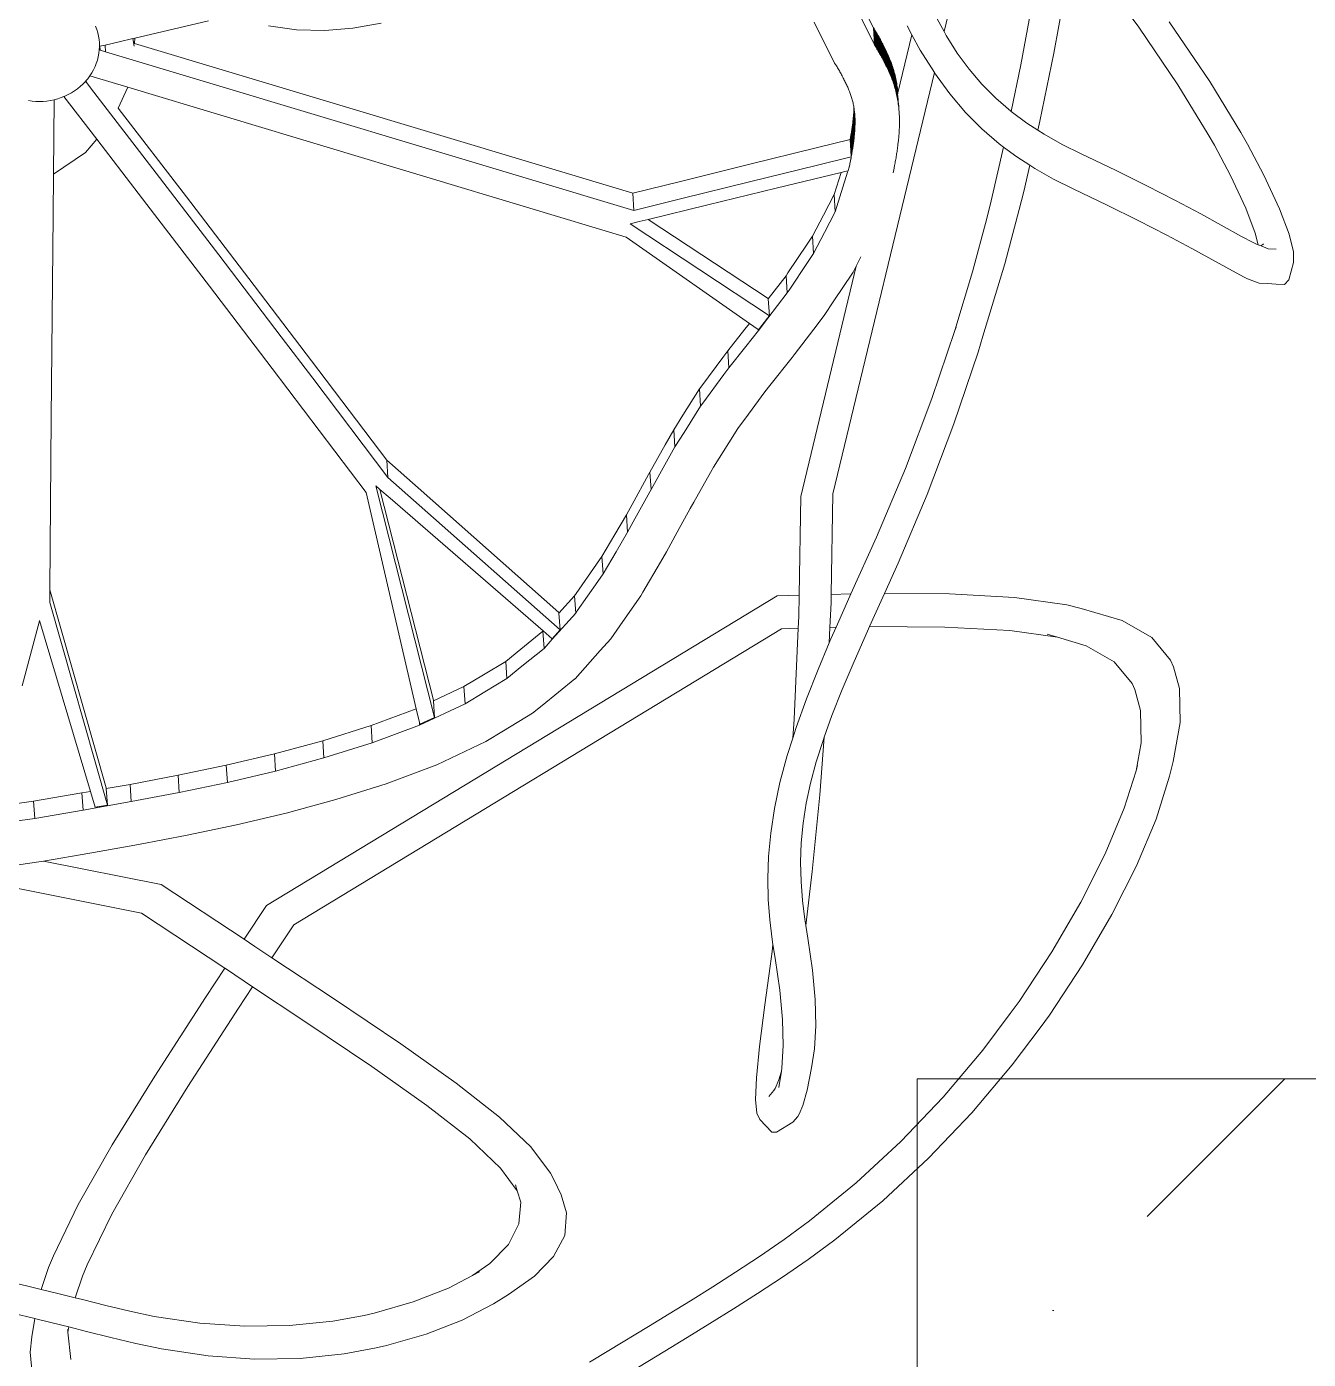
# Model space of a CAD drawing. Header units: millimetres. Extents: x 930469 to 1523124, y -120375 to 411163.
# Drawn here: x 1426917 to 1427681, y -44605 to -43810 of the extents above; entities that cross this region are included whole.
import ezdxf

# ---------------------------------------------------------------- set-up
doc = ezdxf.new("R2010")
doc.units = ezdxf.units.MM
doc.linetypes.add('HIDDEN', pattern=[0.75, 0.5, -0.25])
for name, color, linetype, lineweight in [('A-HATCH', 8, 'Continuous', 0), ('A-NET KHUAT', 8, 'HIDDEN', 0), ('A1-LÁT SÀN', 8, 'Continuous', 0), ('xr', 8, 'Continuous', 0)]:
    doc.layers.add(name, color=color, linetype=linetype, lineweight=lineweight)

# ---------------------------------------------------------------- blocks, each defined once
blk = doc.blocks.new('zzz')
at = {"layer": 'xr', "ltscale": 3}
for p, q in [((1228556.3, 16878.9), (1228605.1, 17124.1)), ((1228609.2, 17059.6), (1228618, 16998.9)), ((1228669.5, 17006.3), (1228661.2, 17064.2)), ((1228690.1, 17007.7), (1228682.6, 17059.7)), ((1228072.8, 17006.4), (1228079.1, 17033)), ((1228115.7, 17032.5), (1228109.1, 17004.9)), ((1227994.7, 17008.1), (1228032.8, 17012)), ((1228050.8, 17009.9), (1228032.8, 17012)), ((1228827.5, 17021.5), (1228905.1, 17000.8)), ((1229525.2, 17009.6), (1229525.8, 17014)), ((1228050.8, 17009.9), (1228072.8, 17006.4)), ((1228064.8, 16974), (1228072.1, 17003.4)), ((1228072.1, 17003.4), (1228072.8, 17006.4)), ((1228107.6, 16998.6), (1228102.3, 16977.3)), ((1228109.1, 17004.9), (1228107.6, 16998.6)), ((1228107.6, 16998.6), (1228133.6, 16989.9)), ((1228590.6, 16855.6), (1228618.5, 16995.9)), ((1228618, 16998.9), (1228618.5, 16995.9)), ((1228618.5, 16995.9), (1228628, 16940.5)), ((1228690.1, 17007.7), (1228669.5, 17006.3)), ((1228669.5, 17006.3), (1228679.3, 16948.8)), ((1228690.1, 17007.7), (1228699.9, 16950.2)), ((1228905.4, 17000.7), (1228701.7, 16939.8)), ((1228905.4, 17000.7), (1228905.1, 17000.8)), ((1229524.8, 17005.2), (1229524.7, 17000.8)), ((1229524.7, 17000.8), (1229524.8, 16996.3)), ((1229525.2, 17009.6), (1229524.8, 17005.2)), ((1229524.8, 16996.3), (1229525.2, 16991.9)), ((1228133.6, 16989.9), (1228147.6, 16984.2)), ((1228147.6, 16984.2), (1228208.7, 16954.5)), ((1228926.8, 16988.4), (1228685.4, 16919.8)), ((1228942.3, 16988.3), (1228705.9, 16921.2)), ((1228942.3, 16988.3), (1228926.8, 16988.4)), ((1229147.3, 16986.9), (1228942.3, 16988.3)), ((1229388.5, 16984.6), (1229147.3, 16986.9)), ((1229388.5, 16984.6), (1229438, 16984.1)), ((1229438, 16984.1), (1229463.9, 16945.9)), ((1229526.8, 16983.1), (1229438, 16984.1)), ((1229525.2, 16991.9), (1229525.9, 16987.5)), ((1229525.9, 16987.5), (1229526.8, 16983.1)), ((1229526.8, 16983.1), (1229526.8, 16983.1)), ((1229526.8, 16983.1), (1229528, 16978.9)), ((1228023.8, 16963.4), (1228056.7, 16966.8)), ((1228056.7, 16966.8), (1228060.1, 16967.1)), ((1228056.7, 16966.8), (1228062.8, 16965.8)), ((1228057.5, 16944.8), (1228062.8, 16965.8)), ((1228062.8, 16965.8), (1228064.8, 16974)), ((1228102.3, 16977.3), (1228097.5, 16958.1)), ((1229530.6, 16971.6), (1229479.7, 16932.3)), ((1229528, 16978.9), (1229529.4, 16974.7)), ((1229529.4, 16974.7), (1229530.6, 16971.6)), ((1229530.6, 16971.6), (1229531, 16970.6)), ((1229531, 16970.6), (1229532.9, 16966.6)), ((1229532.9, 16966.6), (1229535, 16962.7)), ((1228095.4, 16949.6), (1228088.4, 16921.5)), ((1228097.5, 16958.1), (1228095.4, 16949.6)), ((1228097.5, 16958.1), (1228123.2, 16949.5)), ((1228123.2, 16949.5), (1228136.7, 16944)), ((1228208.7, 16954.5), (1228280, 16913.9)), ((1228699.9, 16950.2), (1228679.3, 16948.8)), ((1228689.4, 16891.4), (1228679.3, 16948.8)), ((1228699.9, 16950.2), (1228701.7, 16939.8)), ((1229537.4, 16959), (1229535, 16962.7)), ((1229537.4, 16959), (1229539.9, 16955.5)), ((1229539.9, 16955.5), (1229540.3, 16955)), ((1229540.3, 16955), (1229542.6, 16952.1)), ((1229542.6, 16952.1), (1229545.5, 16949)), ((1229545.5, 16949), (1229548.6, 16946)), ((1228050.2, 16915.5), (1228057.5, 16944.8)), ((1228136.7, 16944), (1228197.2, 16914.6)), ((1228638.3, 16882.6), (1228628, 16940.5)), ((1228701.7, 16939.8), (1228682.9, 16934.2)), ((1228682.9, 16934.2), (1228685.4, 16919.8)), ((1229401.9, 16872.6), (1229479.7, 16932.3)), ((1229439, 16861.4), (1229535.8, 16935.9)), ((1229463.9, 16945.9), (1229479.7, 16932.3)), ((1229547.2, 16944.8), (1229535.8, 16935.9)), ((1229541.6, 16895.4), (1229554, 16936.6)), ((1229547.2, 16944.8), (1229548.7, 16945.9)), ((1229549.9, 16944.9), (1229547.2, 16944.8)), ((1229548.6, 16946), (1229548.7, 16945.9)), ((1229548.7, 16945.9), (1229549.9, 16944.9)), ((1229549.9, 16944.9), (1229551.9, 16943.2)), ((1229551.9, 16943.2), (1229555.3, 16940.7)), ((1229555.3, 16940.7), (1229554, 16936.6)), ((1229555.3, 16940.7), (1229558.9, 16938.4)), ((1229555.3, 16940.7), (1229555.3, 16940.7)), ((1229558.9, 16938.4), (1229562.5, 16936.3)), ((1229566.3, 16934.5), (1229562.5, 16936.3)), ((1229566.3, 16934.5), (1229570.2, 16933)), ((1229570.2, 16933), (1229574.1, 16931.7)), ((1229606.6, 16931.3), (1229610.6, 16932.5)), ((1229614.4, 16933.9), (1229610.6, 16932.5)), ((1228088.4, 16921.5), (1228081.7, 16893)), ((1228705, 16921.1), (1228685.4, 16919.8)), ((1228705.9, 16921.2), (1228705, 16921.1)), ((1228705, 16921.1), (1228710, 16892.7)), ((1229584.1, 16922), (1229394.6, 16291.8)), ((1229578.1, 16930.7), (1229574.1, 16931.7)), ((1229578.1, 16930.7), (1229582.2, 16929.9)), ((1229582.2, 16929.9), (1229586.3, 16929.4)), ((1229584.1, 16922), (1229586, 16928.4)), ((1229592, 16922.5), (1229584.1, 16922)), ((1229586, 16928.4), (1229586.3, 16929.4)), ((1229590.5, 16928.7), (1229586, 16928.4)), ((1229586.3, 16929.4), (1229586.3, 16929.4)), ((1229586.3, 16929.4), (1229590.4, 16929.3)), ((1229590.4, 16929.3), (1229594.5, 16929.3)), ((1229590.5, 16928.7), (1229590.4, 16929.3)), ((1229590.5, 16928.7), (1229592, 16922.5)), ((1229592, 16922.5), (1229596, 16905.5)), ((1229594.5, 16929.3), (1229598.6, 16929.7)), ((1229598.6, 16929.7), (1229602.6, 16930.4)), ((1229602.6, 16930.4), (1229606.6, 16931.3)), ((1228043.2, 16885.8), (1228050.2, 16915.5)), ((1228197.2, 16914.6), (1228267.9, 16874.3)), ((1228280, 16913.9), (1228362.1, 16863.1)), ((1229410.9, 16825.5), (1229516.8, 16906.8)), ((1229516.3, 16907), (1229516.8, 16906.8)), ((1229516.8, 16906.8), (1229541.6, 16895.4)), ((1229596, 16905.5), (1229599.9, 16889.3)), ((1228036.7, 16855.3), (1228043.2, 16885.8)), ((1228081.7, 16893), (1228075.4, 16863.8)), ((1228710, 16892.7), (1228689.4, 16891.4)), ((1228700.3, 16834), (1228689.4, 16891.4)), ((1228720.9, 16835.4), (1228710, 16892.7)), ((1229362.8, 16301), (1229541.6, 16895.4)), ((1229593.9, 16887.5), (1229415.2, 16293.2)), ((1229590.5, 16887.9), (1229599.9, 16889.3)), ((1229593.9, 16887.5), (1229593.6, 16887.6)), ((1229600.3, 16887.2), (1229593.9, 16887.5)), ((1229599.9, 16889.3), (1229600.3, 16887.2)), ((1229600.3, 16887.2), (1229601.6, 16882)), ((1228267.9, 16874.3), (1228349.7, 16823.7)), ((1228556.3, 16878.9), (1228490.6, 16779.5)), ((1228638.3, 16882.6), (1228649.3, 16824.4)), ((1229304.3, 16798), (1229401.9, 16872.6)), ((1229601.6, 16882), (1229621.1, 16799.3)), ((1228028.2, 16799.4), (1228036.7, 16855.3)), ((1228075.4, 16863.8), (1228067.2, 16809.5)), ((1228362.1, 16863.1), (1228455.6, 16802.7)), ((1228590.6, 16855.6), (1228525.2, 16756.6)), ((1229439, 16861.4), (1229341.6, 16786.9)), ((1228349.7, 16823.7), (1228443.2, 16763.3)), ((1228661.7, 16765.8), (1228649.3, 16824.4)), ((1228720.9, 16835.4), (1228700.3, 16834)), ((1228700.3, 16834), (1228712.3, 16776.6)), ((1228720.9, 16835.4), (1228732.9, 16778)), ((1229313.4, 16750.9), (1229410.9, 16825.5)), ((1228067.2, 16809.5), (1228063.5, 16755.7)), ((1228024.4, 16744.2), (1228028.2, 16799.4)), ((1228455.6, 16802.7), (1228490.6, 16779.5)), ((1229206.2, 16723.4), (1229304.3, 16798)), ((1228489.4, 16777.7), (1228468.6, 16746.5)), ((1228490.6, 16779.5), (1228489.4, 16777.7)), ((1228732.9, 16778), (1228712.3, 16776.6)), ((1228725.9, 16719.2), (1228712.3, 16776.6)), ((1228746.5, 16720.5), (1228732.9, 16778)), ((1229243.8, 16712.3), (1229341.6, 16786.9)), ((1228443.2, 16763.3), (1228468.6, 16746.5)), ((1228675.7, 16706.7), (1228661.7, 16765.8)), ((1228025.3, 16689.9), (1228024.4, 16744.2)), ((1228063.5, 16755.7), (1228064.4, 16702.7)), ((1228468.6, 16746.5), (1228427.2, 16684.1)), ((1228516.6, 16743.7), (1228503.2, 16723.6)), ((1228525.2, 16756.6), (1228516.6, 16743.7)), ((1228525.2, 16756.6), (1228565.4, 16730)), ((1229215.3, 16676.3), (1229313.4, 16750.9)), ((1228935, 16121), (1228565.4, 16730)), ((1229615, 16727.7), (1229610.2, 16694.1)), ((1228503.2, 16723.6), (1228454.4, 16650)), ((1228503.2, 16723.6), (1228542.5, 16697.5)), ((1228746.5, 16720.5), (1228725.9, 16719.2)), ((1228725.9, 16719.2), (1228741.5, 16661.6)), ((1228746.5, 16720.5), (1228762.1, 16662.9)), ((1229206.2, 16723.4), (1229058.1, 16611.2)), ((1229243.8, 16712.3), (1229194.7, 16674.9)), ((1228064.4, 16702.7), (1228069.7, 16651)), ((1228895.7, 16115.6), (1228542.5, 16697.5)), ((1228675.7, 16706.7), (1228691.9, 16647.3)), ((1229610.2, 16694.1), (1229609.3, 16660.4)), ((1228030.7, 16637.2), (1228025.3, 16689.9)), ((1228427.2, 16684.1), (1228373.4, 16604.2)), ((1228762.1, 16662.9), (1228741.5, 16661.6)), ((1228780.1, 16605.3), (1228762.1, 16662.9)), ((1229194.7, 16674.9), (1229076.3, 16585.2)), ((1229215.3, 16676.3), (1229096.9, 16586.5)), ((1228069.7, 16651), (1228076.5, 16613.6)), ((1228454.4, 16650), (1228400.4, 16569.9)), ((1228710.8, 16587.1), (1228691.9, 16647.3)), ((1228759.6, 16603.9), (1228741.5, 16661.6)), ((1229609.3, 16660.4), (1229612, 16626.9)), ((1228037.7, 16599.2), (1228030.7, 16637.2)), ((1229612, 16626.9), (1229618.1, 16593.3)), ((1228040.5, 16586.8), (1228037.7, 16599.2)), ((1228076.5, 16613.6), (1228079.3, 16601.6)), ((1228079.3, 16601.6), (1228092.6, 16555.1)), ((1228373.4, 16604.2), (1228327, 16538.6)), ((1228780.1, 16605.3), (1228759.6, 16603.9)), ((1228780.8, 16547.3), (1228759.6, 16603.9)), ((1228800.3, 16551.3), (1228780.1, 16605.3)), ((1229066.3, 16599.6), (1228790, 16529.6)), ((1229058.1, 16611.2), (1228800.3, 16551.3)), ((1229066.3, 16599.6), (1229062, 16594.6)), ((1228054.1, 16539.7), (1228040.5, 16586.8)), ((1228733.4, 16527), (1228710.8, 16587.1)), ((1229062, 16594.6), (1228810.5, 16530.9)), ((1229051.4, 16582.4), (1228893.2, 16399.9)), ((1229076.3, 16585.2), (1229043.2, 16547.7)), ((1229062, 16594.6), (1229051.4, 16582.4)), ((1229096.9, 16586.5), (1229063.7, 16549)), ((1229096.9, 16586.5), (1229076.3, 16585.2)), ((1228400.4, 16569.9), (1228353.7, 16503.8)), ((1228092.6, 16555.1), (1228109.2, 16512.8)), ((1228783.8, 16547.5), (1228800.3, 16551.3)), ((1228070.9, 16496.7), (1228054.1, 16539.7)), ((1228327, 16538.6), (1228287.1, 16487.6)), ((1228783.8, 16547.5), (1228780.8, 16547.3)), ((1228806.1, 16493.2), (1228780.8, 16547.3)), ((1228783.8, 16547.5), (1228781.8, 16547)), ((1228781.8, 16547), (1228790, 16529.6)), ((1229043.2, 16547.7), (1228894.3, 16379.7)), ((1229063.7, 16549), (1228914.9, 16381.1)), ((1228761, 16468.3), (1228733.4, 16527)), ((1228809.7, 16530.9), (1228790, 16529.6)), ((1228810.5, 16530.9), (1228809.7, 16530.9)), ((1228826.6, 16494.5), (1228809.7, 16530.9)), ((1228109.2, 16512.8), (1228124.1, 16484.1)), ((1228353.7, 16503.8), (1228313.2, 16452)), ((1228090.3, 16459.2), (1228070.9, 16496.7)), ((1228287.1, 16487.6), (1228252.3, 16450.9)), ((1228826.6, 16494.5), (1228806.1, 16493.2)), ((1228806.1, 16493.2), (1228820.3, 16469.6)), ((1228826.6, 16494.5), (1228840.9, 16471)), ((1228138.5, 16463.6), (1228124.1, 16484.1)), ((1228124.1, 16484.1), (1228128.4, 16475.8)), ((1228101.5, 16441.2), (1228090.3, 16459.2)), ((1228161.3, 16441.5), (1228138.5, 16463.6)), ((1228761, 16468.3), (1228773.8, 16447.1)), ((1228820.3, 16469.6), (1228836.3, 16443.2)), ((1228840.9, 16471), (1228856.8, 16444.5)), ((1228123.2, 16410.3), (1228101.5, 16441.2)), ((1228185.6, 16428.8), (1228161.3, 16441.5)), ((1228252.3, 16450.9), (1228225.3, 16430.9)), ((1228313.2, 16452), (1228277.7, 16414.6)), ((1228773.8, 16447.1), (1228794.8, 16412.5)), ((1228856.8, 16444.5), (1228836.3, 16443.2)), ((1228836.3, 16443.2), (1228850.9, 16425.3)), ((1228856.8, 16444.5), (1228871.4, 16426.6)), ((1228211.6, 16426.8), (1228185.6, 16428.8)), ((1228225.3, 16430.9), (1228211.6, 16426.8)), ((1228232.2, 16433), (1228225.3, 16430.9)), ((1228850.9, 16425.3), (1228872.3, 16398.9)), ((1228871.4, 16426.6), (1228892.8, 16400.2)), ((1228146.7, 16387.5), (1228123.2, 16410.3)), ((1228277.7, 16414.6), (1228246.1, 16391.2)), ((1228794.8, 16412.5), (1228804.1, 16401.1)), ((1228804.1, 16401.1), (1228835.9, 16362.1)), ((1228892.8, 16400.2), (1228872.3, 16398.9)), ((1228872.3, 16398.9), (1228883.2, 16389.1)), ((1228893.2, 16399.9), (1228883.8, 16389.2)), ((1228892.8, 16400.2), (1228893.2, 16399.9)), ((1228171.9, 16374.3), (1228146.7, 16387.5)), ((1228220.4, 16378.7), (1228198.8, 16372.3)), ((1228238.5, 16387.4), (1228220.4, 16378.7)), ((1228246.1, 16391.2), (1228238.5, 16387.4)), ((1228883.2, 16389.1), (1228914.4, 16361.2)), ((1228883.8, 16389.2), (1228894.3, 16379.7)), ((1228914.3, 16381.1), (1228894.3, 16379.7)), ((1228914.3, 16381.1), (1228934.9, 16362.5)), ((1228914.9, 16381.1), (1228914.3, 16381.1)), ((1228198.8, 16372.3), (1228171.9, 16374.3)), ((1228835.9, 16362.1), (1228836, 16361.9)), ((1228836, 16361.9), (1228869.7, 16331.8)), ((1228934.9, 16362.5), (1228914.4, 16361.2)), ((1228914.4, 16361.2), (1228917, 16359.3)), ((1228934.9, 16362.5), (1228937.6, 16360.6)), ((1228937.6, 16360.6), (1228972.6, 16336.3)), ((1228020.7, 16344.8), (1228034.7, 16321.6)), ((1228917, 16359.3), (1228952, 16334.9)), ((1228869.7, 16331.8), (1228883.8, 16319.2)), ((1228952, 16334.9), (1228961.2, 16328.6)), ((1228981.7, 16329.9), (1228961.2, 16328.6)), ((1228961.2, 16328.6), (1228987.5, 16313)), ((1228972.6, 16336.3), (1228981.7, 16329.9)), ((1228981.7, 16329.9), (1229008.1, 16314.4)), ((1228063.4, 16274.3), (1228034.7, 16321.6)), ((1228883.8, 16319.2), (1228904.2, 16305)), ((1228987.5, 16313), (1229010.9, 16299.2)), ((1229008.1, 16314.4), (1229031.5, 16300.6)), ((1228033.7, 16255), (1228002.4, 16306.6)), ((1228904.2, 16305), (1228935, 16283.5)), ((1229031.5, 16300.6), (1229010.9, 16299.2)), ((1229010.9, 16299.2), (1229023.2, 16292.5)), ((1229031.5, 16300.6), (1229043.8, 16293.9)), ((1229260, 16154), (1229362.8, 16301)), ((1229269.1, 16130.2), (1229378.7, 16296.4)), ((1229378.7, 16296.4), (1229381.5, 16285.3)), ((1228935, 16283.5), (1228939.3, 16281.1)), ((1228939.3, 16281.1), (1228975, 16260.1)), ((1229023.2, 16292.5), (1229059, 16272.9)), ((1229043.8, 16293.9), (1229079.6, 16274.3)), ((1229381.5, 16285.3), (1229384.1, 16274.7)), ((1229415.2, 16293.2), (1229394.6, 16291.8)), ((1229394.6, 16291.8), (1229408.9, 16234.7)), ((1229415.2, 16293.2), (1229429.4, 16236.1)), ((1228063.4, 16274.3), (1228078.4, 16249.6)), ((1229059, 16272.9), (1229062, 16271.3)), ((1229082.5, 16272.6), (1229062, 16271.3)), ((1229062, 16271.3), (1229094.7, 16253)), ((1229079.6, 16274.3), (1229082.5, 16272.6)), ((1229082.5, 16272.6), (1229115.2, 16254.3)), ((1229289.6, 16131.6), (1229384.1, 16274.7)), ((1229384.1, 16274.7), (1229401.5, 16203.6)), ((1228050, 16228.4), (1228033.7, 16255)), ((1228078.4, 16249.6), (1228094, 16224.2)), ((1228975, 16260.1), (1228987.3, 16252.7)), ((1228987.3, 16252.7), (1229010.8, 16240)), ((1229094.7, 16253), (1229112.6, 16242.9)), ((1229115.2, 16254.3), (1229133.1, 16244.2)), ((1229010.8, 16240), (1229039, 16224.5)), ((1229133.1, 16244.2), (1229112.6, 16242.9)), ((1229112.6, 16242.9), (1229129.9, 16231.9)), ((1229133.1, 16244.2), (1229150.5, 16233.3)), ((1229150.5, 16233.3), (1229181.7, 16213.5)), ((1229408.9, 16234.7), (1229428.9, 16153.8)), ((1229429.4, 16236.1), (1229449.5, 16155.1)), ((1228066.7, 16201.1), (1228050, 16228.4)), ((1228094, 16224.2), (1228110.5, 16197.8)), ((1229039, 16224.5), (1229046.6, 16220.3)), ((1229046.6, 16220.3), (1229082.2, 16200.3)), ((1229129.9, 16231.9), (1229161.1, 16212.2)), ((1228084.2, 16173), (1228066.7, 16201.1)), ((1229181.7, 16213.5), (1229161.1, 16212.2)), ((1229161.1, 16212.2), (1229164.7, 16209.5)), ((1229164.7, 16209.5), (1229198.8, 16184.4)), ((1229181.7, 16213.5), (1229185.3, 16210.9)), ((1229185.3, 16210.9), (1229219.3, 16185.8)), ((1229401.5, 16203.6), (1229421.3, 16121.9)), ((1228110.5, 16197.8), (1228128, 16170.5)), ((1229082.2, 16200.3), (1229088.4, 16196.8)), ((1229088.4, 16196.8), (1229117.3, 16178.6)), ((1229219.3, 16185.8), (1229227.4, 16179.7)), ((1228102.6, 16144.2), (1228084.2, 16173)), ((1228128, 16170.5), (1228146.7, 16142.1)), ((1229117.3, 16178.6), (1229134.4, 16167.7)), ((1229198.8, 16184.4), (1229206.9, 16178.4)), ((1229227.4, 16179.7), (1229206.9, 16178.4)), ((1229206.9, 16178.4), (1229232.5, 16158.3)), ((1229227.4, 16179.7), (1229253, 16159.6)), ((1229134.4, 16167.7), (1229151.8, 16155)), ((1229151.8, 16155), (1229178.2, 16135.5)), ((1229232.5, 16158.3), (1229251.4, 16143.3)), ((1229260, 16154), (1229252.6, 16143.4)), ((1229253, 16159.6), (1229260, 16154)), ((1229428.9, 16153.8), (1229448.8, 16072.9)), ((1229449.5, 16155.1), (1229469.3, 16074.2)), ((1228122.2, 16114.5), (1228102.6, 16144.2)), ((1228146.7, 16142.1), (1228167.1, 16112.7)), ((1228310.4, 16141.4), (1228295, 16127.1)), ((1228310.4, 16141.4), (1228317.8, 16145.2)), ((1228317.8, 16145.2), (1228333.9, 16146.7)), ((1228333.9, 16146.7), (1228360, 16145.7)), ((1228360, 16145.7), (1228397.3, 16141.8)), ((1228397.3, 16141.8), (1228447.1, 16135.4)), ((1229252.6, 16143.4), (1229251.4, 16143.3)), ((1229251.4, 16143.3), (1229266, 16132.1)), ((1229252.6, 16143.4), (1229252.3, 16143)), ((1229252.3, 16143), (1229266.1, 16132.5)), ((1228295.3, 16121.8), (1228295, 16127.1)), ((1228295.3, 16121.8), (1228307, 16102.2)), ((1228337.8, 16130.8), (1228344.7, 16124.8)), ((1228344.7, 16124.8), (1228347.3, 16123.3)), ((1228347.3, 16123.3), (1228357.4, 16118.8)), ((1228447.1, 16135.4), (1228493.2, 16129.3)), ((1228502.6, 16123.4), (1228464.4, 16117.8)), ((1228493.2, 16129.3), (1228510.6, 16127)), ((1228519, 16126), (1228502.6, 16123.4)), ((1228510.6, 16127), (1228519, 16126)), ((1228525.1, 16127), (1228519, 16126)), ((1228548.4, 16129.8), (1228525.1, 16127)), ((1228572.5, 16131.7), (1228548.4, 16129.8)), ((1228597.6, 16132.2), (1228572.5, 16131.7)), ((1228624, 16131.3), (1228597.6, 16132.2)), ((1228651.9, 16128.6), (1228624, 16131.3)), ((1228681.4, 16124.1), (1228651.9, 16128.6)), ((1228712.3, 16117.5), (1228681.4, 16124.1)), ((1229178.2, 16135.5), (1229185.8, 16129.6)), ((1229185.8, 16129.6), (1229219.4, 16103.1)), ((1229266, 16132.1), (1229296.3, 16108.9)), ((1229266.1, 16132.5), (1229269.1, 16130.2)), ((1229289.1, 16131.6), (1229269.1, 16130.2)), ((1229289.1, 16131.6), (1229316.8, 16110.3)), ((1229289.6, 16131.6), (1229289.1, 16131.6)), ((1229421.3, 16121.9), (1229440, 16044.7)), ((1228143.4, 16083.9), (1228122.2, 16114.5)), ((1228167.1, 16112.7), (1228189.2, 16082.3)), ((1228368, 16115.8), (1228348.6, 16118.9)), ((1228357.4, 16118.8), (1228368, 16115.8)), ((1228371.4, 16115.3), (1228368, 16115.8)), ((1228398.5, 16113.8), (1228371.4, 16115.3)), ((1228429.6, 16114.5), (1228398.5, 16113.8)), ((1228464.4, 16117.8), (1228429.6, 16114.5)), ((1228744.6, 16108.8), (1228712.3, 16117.5)), ((1228765.3, 16102.3), (1228744.6, 16108.8)), ((1228895.7, 16115.6), (1228896.2, 16095.9)), ((1228935, 16121), (1228935.7, 16094.8)), ((1229316.8, 16110.3), (1229296.3, 16108.9)), ((1229296.3, 16108.9), (1229299.6, 16106.7)), ((1229299.6, 16106.7), (1229333.7, 16083.9)), ((1229316.8, 16110.3), (1229320.2, 16108.1)), ((1229320.2, 16108.1), (1229354.3, 16085.2)), ((1228314, 16096.1), (1228307, 16102.2)), ((1228316.7, 16094.6), (1228314, 16096.1)), ((1228326.9, 16090.1), (1228316.7, 16094.6)), ((1228345.1, 16085), (1228326.9, 16090.1)), ((1228571.3, 16090.6), (1228548.8, 16087.9)), ((1228594.1, 16092.4), (1228571.3, 16090.6)), ((1228617.1, 16092.9), (1228594.1, 16092.4)), ((1228640.4, 16092.1), (1228617.1, 16092.9)), ((1228663.8, 16089.8), (1228640.4, 16092.1)), ((1228687.5, 16086.1), (1228663.8, 16089.8)), ((1228765.3, 16102.3), (1228787.9, 16100.6)), ((1228777.8, 16098.3), (1228765.3, 16102.3)), ((1228812, 16086), (1228777.8, 16098.3)), ((1228787.9, 16100.6), (1228896.2, 16095.9)), ((1228896.2, 16095.9), (1228910.2, 16095.2)), ((1228910.2, 16095.2), (1228935.7, 16094.8)), ((1228935.7, 16094.8), (1229053.5, 16092.8)), ((1229328.3, 16026.6), (1229053.5, 16092.8)), ((1229219.4, 16103.1), (1229222.5, 16100.6)), ((1229222.5, 16100.6), (1229253, 16077.3)), ((1228166.6, 16052.1), (1228143.4, 16083.9)), ((1228189.2, 16082.3), (1228234.7, 16026.6)), ((1228371.8, 16079.8), (1228345.1, 16085)), ((1228394.7, 16076.2), (1228371.8, 16079.8)), ((1228421.9, 16074.7), (1228394.7, 16076.2)), ((1228453.2, 16075.5), (1228421.9, 16074.7)), ((1228488.3, 16078.7), (1228453.2, 16075.5)), ((1228526.6, 16084.4), (1228488.3, 16078.7)), ((1228541.6, 16086.8), (1228526.6, 16084.4)), ((1228548.8, 16087.9), (1228541.6, 16086.8)), ((1228541.6, 16086.8), (1228606, 16079)), ((1228606, 16079), (1228697.6, 16069.8)), ((1228711.6, 16081), (1228687.5, 16086.1)), ((1228736.8, 16074.3), (1228711.6, 16081)), ((1228763.5, 16065.8), (1228736.8, 16074.3)), ((1228847.2, 16072.1), (1228812, 16086)), ((1229253, 16077.3), (1229269.2, 16065)), ((1229333.7, 16083.9), (1229343.3, 16077.4)), ((1229363.9, 16078.7), (1229343.3, 16077.4)), ((1229343.3, 16077.4), (1229368.5, 16064.4)), ((1229354.3, 16085.2), (1229363.9, 16078.7)), ((1229363.9, 16078.7), (1229389, 16065.7)), ((1229469.3, 16074.2), (1229479.2, 16033.9)), ((1229570.6, 16052.3), (1229619.3, 16076.6)), ((1228697.6, 16069.8), (1228766.2, 16064.8)), ((1228766.2, 16064.8), (1228763.5, 16065.8)), ((1228792.2, 16055.5), (1228766.2, 16064.8)), ((1228879, 16058.7), (1228847.2, 16072.1)), ((1228879, 16058.7), (1228897.2, 16057.9)), ((1228883.7, 16056.7), (1228879, 16058.7)), ((1228897.2, 16057.9), (1228897.4, 16050.7)), ((1228897.2, 16057.9), (1228927, 16056.6)), ((1229269.2, 16065), (1229286.9, 16053.1)), ((1229368.5, 16064.4), (1229393.1, 16051.6)), ((1229389, 16065.7), (1229413.6, 16052.9)), ((1229448.8, 16072.9), (1229458.6, 16032.6)), ((1228213.3, 15994.9), (1228166.6, 16052.1)), ((1228823.2, 16043.3), (1228792.2, 16055.5)), ((1228856.7, 16029.2), (1228823.2, 16043.3)), ((1228897.4, 16050.7), (1228883.7, 16056.7)), ((1228921.9, 16039.9), (1228897.4, 16050.7)), ((1228927, 16056.6), (1228936.6, 16056.5)), ((1228936.6, 16056.5), (1228937.2, 16033)), ((1228936.6, 16056.5), (1229056.7, 16054.4)), ((1229559.1, 15933.4), (1229056.7, 16054.4)), ((1229286.9, 16053.1), (1229320, 16030.9)), ((1229413.6, 16052.9), (1229393.1, 16051.6)), ((1229393.1, 16051.6), (1229440.2, 16036.8)), ((1229440, 16044.7), (1229413.6, 16052.9)), ((1229440, 16044.7), (1229441, 16040.2)), ((1229552.7, 16042.1), (1229551.5, 16041.4)), ((1229553.9, 16042.7), (1229552.7, 16042.1)), ((1229555.1, 16043.4), (1229553.9, 16042.7)), ((1229556.3, 16044), (1229555.1, 16043.4)), ((1229557.5, 16044.7), (1229556.3, 16044)), ((1229558.7, 16045.4), (1229557.5, 16044.7)), ((1229559.9, 16046), (1229558.7, 16045.4)), ((1229561.1, 16046.7), (1229559.9, 16046)), ((1229562.3, 16047.4), (1229561.1, 16046.7)), ((1229563.5, 16048.1), (1229562.3, 16047.4)), ((1229564.7, 16048.8), (1229563.5, 16048.1)), ((1229565.9, 16049.5), (1229564.7, 16048.8)), ((1229567.1, 16050.2), (1229565.9, 16049.5)), ((1229567.1, 16050.2), (1229570.6, 16052.3)), ((1228234.7, 16026.6), (1228284, 15973.4)), ((1228892.8, 16013.2), (1228856.7, 16029.2)), ((1228937.2, 16033), (1228921.9, 16039.9)), ((1229005, 16002.5), (1228937.2, 16033)), ((1229320, 16030.9), (1229321, 16030.4)), ((1229321, 16030.4), (1229328.3, 16026.6)), ((1229328.3, 16026.6), (1229339.4, 16020.9)), ((1229440.2, 16036.8), (1229442, 16036.3)), ((1229441, 16040.2), (1229442, 16036.3)), ((1229442, 16036.3), (1229445, 16035.3)), ((1229445.1, 16035.3), (1229445, 16035.3)), ((1229445.2, 16035.2), (1229445.1, 16035.3)), ((1229445.3, 16035.2), (1229445.2, 16035.2)), ((1229445.3, 16035.2), (1229446, 16035)), ((1229446.3, 16035), (1229445.3, 16035.2)), ((1229446.2, 16034.9), (1229446, 16035)), ((1229446.3, 16035), (1229446, 16035)), ((1229446.6, 16035), (1229446.2, 16034.9)), ((1229447.6, 16034.7), (1229446.2, 16034.9)), ((1229446.6, 16035), (1229446.3, 16035)), ((1229446.6, 16035), (1229447.9, 16034.7)), ((1229447.9, 16034.7), (1229447.6, 16034.7)), ((1229449, 16034.4), (1229447.6, 16034.7)), ((1229447.9, 16034.7), (1229449.3, 16034.4)), ((1229449.3, 16034.4), (1229449, 16034.4)), ((1229450.4, 16034.1), (1229449, 16034.4)), ((1229449.3, 16034.4), (1229450.7, 16034.1)), ((1229451.8, 16033.8), (1229450.4, 16034.1)), ((1229450.7, 16034.1), (1229450.4, 16034.1)), ((1229450.8, 16034.1), (1229450.7, 16034.1)), ((1229452.1, 16033.9), (1229450.8, 16034.1)), ((1229452.1, 16033.9), (1229451.8, 16033.8)), ((1229457.3, 16032.8), (1229451.8, 16033.8)), ((1229456.3, 16033), (1229452.1, 16033.9)), ((1229457.6, 16032.8), (1229456.3, 16033)), ((1229458.6, 16032.5), (1229457.3, 16032.8)), ((1229457.6, 16032.8), (1229457.3, 16032.8)), ((1229457.7, 16032.8), (1229457.6, 16032.8)), ((1229458.6, 16032.6), (1229457.7, 16032.8)), ((1229458.6, 16032.6), (1229458.6, 16032.5)), ((1229459, 16032.5), (1229458.6, 16032.6)), ((1229459.1, 16032.5), (1229459, 16032.5)), ((1229479.2, 16033.8), (1229459.1, 16032.5)), ((1229460.4, 16032.3), (1229459.1, 16032.5)), ((1229481, 16033.6), (1229460.4, 16032.3)), ((1229461.8, 16032), (1229460.4, 16032.3)), ((1229482.4, 16033.4), (1229461.8, 16032)), ((1229463.2, 16031.8), (1229461.8, 16032)), ((1229483.8, 16033.1), (1229463.2, 16031.8)), ((1229464.6, 16031.5), (1229463.2, 16031.8)), ((1229485.1, 16032.9), (1229464.6, 16031.5)), ((1229465.9, 16031.3), (1229464.6, 16031.5)), ((1229486.5, 16032.6), (1229465.9, 16031.3)), ((1229467.3, 16031.1), (1229465.9, 16031.3)), ((1229487.9, 16032.4), (1229467.3, 16031.1)), ((1229468.7, 16030.8), (1229467.3, 16031.1)), ((1229489.2, 16032.2), (1229468.7, 16030.8)), ((1229470, 16030.6), (1229468.7, 16030.8)), ((1229490.6, 16032), (1229470, 16030.6)), ((1229471.4, 16030.4), (1229470, 16030.6)), ((1229492, 16031.8), (1229471.4, 16030.4)), ((1229472.8, 16030.2), (1229471.4, 16030.4)), ((1229493.3, 16031.6), (1229472.8, 16030.2)), ((1229474.1, 16030), (1229472.8, 16030.2)), ((1229494.7, 16031.4), (1229474.1, 16030)), ((1229475.5, 16029.8), (1229474.1, 16030)), ((1229496.1, 16031.2), (1229475.5, 16029.8)), ((1229476.9, 16029.6), (1229475.5, 16029.8)), ((1229497.4, 16031), (1229476.9, 16029.6)), ((1229478.2, 16029.5), (1229476.9, 16029.6)), ((1229498.8, 16030.8), (1229478.2, 16029.5)), ((1229480.9, 16029.1), (1229478.2, 16029.5)), ((1229479.2, 16033.9), (1229479.2, 16033.8)), ((1229479.6, 16033.9), (1229479.2, 16033.9)), ((1229479.6, 16033.9), (1229479.2, 16033.8)), ((1229481, 16033.6), (1229479.6, 16033.9)), ((1229501.5, 16030.5), (1229480.9, 16029.1)), ((1229482.3, 16029), (1229480.9, 16029.1)), ((1229482.4, 16033.4), (1229481, 16033.6)), ((1229502.8, 16030.3), (1229482.3, 16029)), ((1229483.6, 16028.9), (1229482.3, 16029)), ((1229483.8, 16033.1), (1229482.4, 16033.4)), ((1229504.2, 16030.2), (1229483.6, 16028.9)), ((1229485, 16028.7), (1229483.6, 16028.9)), ((1229485.1, 16032.9), (1229483.8, 16033.1)), ((1229505.5, 16030.1), (1229485, 16028.7)), ((1229486.3, 16028.6), (1229485, 16028.7)), ((1229486.5, 16032.6), (1229485.1, 16032.9)), ((1229506.9, 16029.9), (1229486.3, 16028.6)), ((1229487.7, 16028.5), (1229486.3, 16028.6)), ((1229487.9, 16032.4), (1229486.5, 16032.6)), ((1229508.2, 16029.8), (1229487.7, 16028.5)), ((1229489, 16028.4), (1229487.7, 16028.5)), ((1229489.2, 16032.2), (1229487.9, 16032.4)), ((1229509.6, 16029.7), (1229489, 16028.4)), ((1229490.3, 16028.3), (1229489, 16028.4)), ((1229490.6, 16032), (1229489.2, 16032.2)), ((1229510.9, 16029.6), (1229490.3, 16028.3)), ((1229491.7, 16028.2), (1229490.3, 16028.3)), ((1229492, 16031.8), (1229490.6, 16032)), ((1229512.2, 16029.6), (1229491.7, 16028.2)), ((1229493, 16028.2), (1229491.7, 16028.2)), ((1229493.3, 16031.6), (1229492, 16031.8)), ((1229513.6, 16029.5), (1229493, 16028.2)), ((1229494.3, 16028.1), (1229493, 16028.2)), ((1229494.7, 16031.4), (1229493.3, 16031.6)), ((1229514.9, 16029.4), (1229494.3, 16028.1)), ((1229495.7, 16028.1), (1229494.3, 16028.1)), ((1229496.1, 16031.2), (1229494.7, 16031.4)), ((1229516.2, 16029.4), (1229495.7, 16028.1)), ((1229497, 16028), (1229495.7, 16028.1)), ((1229497.4, 16031), (1229496.1, 16031.2)), ((1229517.6, 16029.4), (1229497, 16028)), ((1229498.3, 16028), (1229497, 16028)), ((1229498.8, 16030.8), (1229497.4, 16031)), ((1229516.2, 16029.2), (1229498.3, 16028)), ((1229499.7, 16028), (1229498.3, 16028)), ((1229501.5, 16030.5), (1229498.8, 16030.8)), ((1229515.3, 16029), (1229499.7, 16028)), ((1229501, 16028), (1229499.7, 16028)), ((1229514.1, 16028.9), (1229501, 16028)), ((1229502.3, 16028), (1229501, 16028)), ((1229502.8, 16030.3), (1229501.5, 16030.5)), ((1229512.8, 16028.7), (1229502.3, 16028)), ((1229503.6, 16028.1), (1229502.3, 16028)), ((1229504.2, 16030.2), (1229502.8, 16030.3)), ((1229504.9, 16028.1), (1229503.6, 16028.1)), ((1229505.5, 16030.1), (1229504.2, 16030.2)), ((1229506.2, 16028.2), (1229504.9, 16028.1)), ((1229506.9, 16029.9), (1229505.5, 16030.1)), ((1229507.6, 16028.2), (1229506.2, 16028.2)), ((1229508.2, 16029.8), (1229506.9, 16029.9)), ((1229508.9, 16028.3), (1229507.6, 16028.2)), ((1229509.6, 16029.7), (1229508.2, 16029.8)), ((1229510.2, 16028.4), (1229508.9, 16028.3)), ((1229510.9, 16029.6), (1229509.6, 16029.7)), ((1229511.5, 16028.6), (1229510.2, 16028.4)), ((1229512.2, 16029.6), (1229510.9, 16029.6)), ((1229512.8, 16028.7), (1229511.5, 16028.6)), ((1229513.6, 16029.5), (1229512.2, 16029.6)), ((1229512.8, 16028.7), (1229514.1, 16028.9)), ((1229514.9, 16029.4), (1229513.6, 16029.5)), ((1229515.3, 16029), (1229514.1, 16028.9)), ((1229516.2, 16029.4), (1229514.9, 16029.4)), ((1229515.4, 16029), (1229515.3, 16029)), ((1229516.2, 16029.2), (1229515.4, 16029)), ((1229517.6, 16029.4), (1229516.2, 16029.4)), ((1229516.2, 16029.2), (1229516.7, 16029.2)), ((1229517.6, 16029.4), (1229516.7, 16029.2)), ((1229517.9, 16029.4), (1229517.6, 16029.4)), ((1229519.2, 16029.6), (1229517.9, 16029.4)), ((1229520.5, 16029.9), (1229519.2, 16029.6)), ((1229521.8, 16030.1), (1229520.5, 16029.9)), ((1229523, 16030.4), (1229521.8, 16030.1)), ((1229524.3, 16030.7), (1229523, 16030.4)), ((1229525.6, 16031), (1229524.3, 16030.7)), ((1229526.8, 16031.4), (1229525.6, 16031)), ((1229528.1, 16031.7), (1229526.8, 16031.4)), ((1229529.3, 16032.1), (1229528.1, 16031.7)), ((1229530.6, 16032.5), (1229529.3, 16032.1)), ((1229531.8, 16032.9), (1229530.6, 16032.5)), ((1229533.1, 16033.3), (1229531.8, 16032.9)), ((1229534.3, 16033.8), (1229533.1, 16033.3)), ((1229535.6, 16034.2), (1229534.3, 16033.8)), ((1229536.8, 16034.7), (1229535.6, 16034.2)), ((1229538, 16035.2), (1229536.8, 16034.7)), ((1229539.3, 16035.7), (1229538, 16035.2)), ((1229540.5, 16036.2), (1229539.3, 16035.7)), ((1229541.7, 16036.7), (1229540.5, 16036.2)), ((1229542.9, 16037.3), (1229541.7, 16036.7)), ((1229544.2, 16037.8), (1229542.9, 16037.3)), ((1229545.4, 16038.4), (1229544.2, 16037.8)), ((1229546.6, 16039), (1229545.4, 16038.4)), ((1229547.8, 16039.6), (1229546.6, 16039)), ((1229549, 16040.2), (1229547.8, 16039.6)), ((1229550.2, 16040.8), (1229549, 16040.2)), ((1229551.5, 16041.4), (1229550.2, 16040.8)), ((1229592.1, 16004.6), (1229638.7, 16027.9)), ((1229612.6, 16005.9), (1229659.2, 16029.2)), ((1228898.3, 16010.8), (1228892.8, 16013.2)), ((1228898.3, 16010.8), (1228897.7, 15920.7)), ((1228937.8, 15993), (1228898.3, 16010.8)), ((1228264, 15940.2), (1228213.3, 15994.9)), ((1229086.8, 15968), (1229005, 16002.5)), ((1229591.4, 15994), (1229570.8, 15992.7)), ((1229592.9, 15994.8), (1229572.3, 15993.5)), ((1229572.3, 15993.5), (1229573.8, 15994.2)), ((1229594.3, 15995.6), (1229573.8, 15994.2)), ((1229573.8, 15994.2), (1229575.2, 15995)), ((1229595.7, 15996.3), (1229575.2, 15995)), ((1229575.2, 15995), (1229576.6, 15995.7)), ((1229597.2, 15997.1), (1229576.6, 15995.7)), ((1229576.6, 15995.7), (1229578, 15996.5)), ((1229598.6, 15997.8), (1229578, 15996.5)), ((1229578, 15996.5), (1229579.4, 15997.3)), ((1229599.9, 15998.6), (1229579.4, 15997.3)), ((1229579.4, 15997.3), (1229580.7, 15998)), ((1229601.3, 15999.4), (1229580.7, 15998)), ((1229580.7, 15998), (1229582.1, 15998.8)), ((1229602.6, 16000.1), (1229582.1, 15998.8)), ((1229582.1, 15998.8), (1229583.4, 15999.5)), ((1229604, 16000.9), (1229583.4, 15999.5)), ((1229583.4, 15999.5), (1229584.7, 16000.3)), ((1229605.3, 16001.6), (1229584.7, 16000.3)), ((1229584.7, 16000.3), (1229586, 16001)), ((1229606.6, 16002.4), (1229586, 16001)), ((1229586, 16001), (1229586.8, 16001.5)), ((1229586.8, 16001.5), (1229587.3, 16001.8)), ((1229607.8, 16003.1), (1229587.3, 16001.8)), ((1229587.3, 16001.8), (1229588.5, 16002.5)), ((1229609.1, 16003.8), (1229588.5, 16002.5)), ((1229588.5, 16002.5), (1229589.8, 16003.2)), ((1229610.3, 16004.6), (1229589.8, 16003.2)), ((1229589.8, 16003.2), (1229591, 16003.9)), ((1229589.9, 15993.3), (1229591.4, 15994)), ((1229611.6, 16005.3), (1229591, 16003.9)), ((1229591, 16003.9), (1229592.1, 16004.6)), ((1229591.4, 15994), (1229592.9, 15994.8)), ((1229612.6, 16005.9), (1229592.1, 16004.6)), ((1229592.9, 15994.8), (1229594.3, 15995.6)), ((1229594.3, 15995.6), (1229595.7, 15996.3)), ((1229595.7, 15996.3), (1229597.2, 15997.1)), ((1229597.2, 15997.1), (1229598.6, 15997.8)), ((1229598.6, 15997.8), (1229599.9, 15998.6)), ((1229599.9, 15998.6), (1229601.3, 15999.4)), ((1229601.3, 15999.4), (1229602.6, 16000.1)), ((1229602.6, 16000.1), (1229604, 16000.9)), ((1229604, 16000.9), (1229605.3, 16001.6)), ((1229605.3, 16001.6), (1229606.6, 16002.4)), ((1229606.6, 16002.4), (1229607.3, 16002.8)), ((1229607.3, 16002.8), (1229607.8, 16003.1)), ((1229607.8, 16003.1), (1229609.1, 16003.8)), ((1229609.1, 16003.8), (1229610.3, 16004.6)), ((1229610.3, 16004.6), (1229611.6, 16005.3)), ((1229611.6, 16005.3), (1229612.6, 16005.9)), ((1228937.8, 15993), (1228937.3, 15915.3)), ((1228973.9, 15976.7), (1228937.8, 15993)), ((1229439.7, 15982.5), (1229439.9, 15982.5)), ((1229442.7, 15981.9), (1229439.9, 15982.5)), ((1229442.7, 15981.9), (1229448.4, 15980.8)), ((1229448.4, 15980.8), (1229449.9, 15980.5)), ((1229449.9, 15980.5), (1229451.4, 15980.2)), ((1229451.4, 15980.2), (1229452.9, 15980)), ((1229452.9, 15980), (1229454.4, 15979.7)), ((1229454.4, 15979.7), (1229455.9, 15979.4)), ((1229455.9, 15979.4), (1229457.4, 15979.1)), ((1229457.4, 15979.1), (1229459, 15978.9)), ((1229459, 15978.9), (1229460.5, 15978.6)), ((1229460.5, 15978.6), (1229462.1, 15978.4)), ((1229462.1, 15978.4), (1229463.6, 15978.1)), ((1229551.8, 15979.4), (1229531.2, 15978)), ((1229531.2, 15978), (1229533.1, 15978.4)), ((1229549.9, 15979), (1229531.3, 15977.8)), ((1229548, 15978.6), (1229532, 15977.6)), ((1229546.1, 15978.3), (1229532.7, 15977.4)), ((1229553.7, 15979.8), (1229533.1, 15978.4)), ((1229533.1, 15978.4), (1229535, 15978.9)), ((1229555.6, 15980.2), (1229535, 15978.9)), ((1229535, 15978.9), (1229536.9, 15979.4)), ((1229557.5, 15980.7), (1229536.9, 15979.4)), ((1229536.9, 15979.4), (1229538.8, 15979.9)), ((1229559.4, 15981.2), (1229538.8, 15979.9)), ((1229538.8, 15979.9), (1229540.7, 15980.4)), ((1229561.3, 15981.7), (1229540.7, 15980.4)), ((1229540.7, 15980.4), (1229542.6, 15980.9)), ((1229563.2, 15982.3), (1229542.6, 15980.9)), ((1229542.6, 15980.9), (1229544.4, 15981.5)), ((1229544.3, 15978), (1229546.1, 15978.3)), ((1229565, 15982.9), (1229544.4, 15981.5)), ((1229544.4, 15981.5), (1229546.3, 15982.1)), ((1229546.1, 15978.3), (1229548, 15978.6)), ((1229566.8, 15983.5), (1229546.3, 15982.1)), ((1229546.3, 15982.1), (1229548.1, 15982.7)), ((1229548, 15978.6), (1229549.9, 15979)), ((1229568.6, 15984.1), (1229548.1, 15982.7)), ((1229548.1, 15982.7), (1229549.8, 15983.4)), ((1229570.4, 15984.7), (1229549.8, 15983.4)), ((1229549.8, 15983.4), (1229551.6, 15984)), ((1229549.9, 15979), (1229551.8, 15979.4)), ((1229572.2, 15985.4), (1229551.6, 15984)), ((1229551.6, 15984), (1229553.3, 15984.7)), ((1229551.8, 15979.4), (1229553.7, 15979.8)), ((1229573.9, 15986), (1229553.3, 15984.7)), ((1229553.3, 15984.7), (1229555, 15985.4)), ((1229553.7, 15979.8), (1229555.6, 15980.2)), ((1229575.6, 15986.7), (1229555, 15985.4)), ((1229555, 15985.4), (1229556.7, 15986.1)), ((1229555.6, 15980.2), (1229557.5, 15980.7)), ((1229577.3, 15987.4), (1229556.7, 15986.1)), ((1229556.7, 15986.1), (1229558.4, 15986.8)), ((1229557.5, 15980.7), (1229559.4, 15981.2)), ((1229578.9, 15988.1), (1229558.4, 15986.8)), ((1229558.4, 15986.8), (1229560, 15987.5)), ((1229559.4, 15981.2), (1229561.3, 15981.7)), ((1229580.6, 15988.8), (1229560, 15987.5)), ((1229560, 15987.5), (1229561.6, 15988.2)), ((1229561.3, 15981.7), (1229563.2, 15982.3)), ((1229582.2, 15989.6), (1229561.6, 15988.2)), ((1229561.6, 15988.2), (1229563.2, 15988.9)), ((1229583.8, 15990.3), (1229563.2, 15988.9)), ((1229563.2, 15988.9), (1229564.8, 15989.7)), ((1229563.2, 15982.3), (1229565, 15982.9)), ((1229585.3, 15991), (1229564.8, 15989.7)), ((1229564.8, 15989.7), (1229566.3, 15990.4)), ((1229565, 15982.9), (1229566.8, 15983.5)), ((1229586.9, 15991.8), (1229566.3, 15990.4)), ((1229566.3, 15990.4), (1229567.8, 15991.2)), ((1229566.8, 15983.5), (1229568.6, 15984.1)), ((1229588.4, 15992.5), (1229567.8, 15991.2)), ((1229567.8, 15991.2), (1229569.4, 15991.9)), ((1229568.6, 15984.1), (1229570.4, 15984.7)), ((1229589.9, 15993.3), (1229569.4, 15991.9)), ((1229569.4, 15991.9), (1229570.8, 15992.7)), ((1229570.4, 15984.7), (1229572.2, 15985.4)), ((1229570.8, 15992.7), (1229572.3, 15993.5)), ((1229572.2, 15985.4), (1229573.9, 15986)), ((1229573.9, 15986), (1229575.6, 15986.7)), ((1229575.6, 15986.7), (1229577.3, 15987.4)), ((1229577.3, 15987.4), (1229578.9, 15988.1)), ((1229578.9, 15988.1), (1229580.6, 15988.8)), ((1229580.6, 15988.8), (1229582.2, 15989.6)), ((1229582.2, 15989.6), (1229583.8, 15990.3)), ((1229583.8, 15990.3), (1229585.3, 15991)), ((1229585.3, 15991), (1229586.9, 15991.8)), ((1229586.9, 15991.8), (1229588.4, 15992.5)), ((1229588.4, 15992.5), (1229589.9, 15993.3)), ((1228284, 15973.4), (1228336.9, 15922.9)), ((1229056, 15942.1), (1228973.9, 15976.7)), ((1229170.4, 15936.2), (1229086.8, 15968)), ((1229463.6, 15978.1), (1229465.2, 15977.9)), ((1229465.2, 15977.9), (1229466.8, 15977.6)), ((1229466.8, 15977.6), (1229468.4, 15977.4)), ((1229468.4, 15977.4), (1229469.9, 15977.2)), ((1229469.9, 15977.2), (1229471.5, 15977)), ((1229471.5, 15977), (1229473.2, 15976.8)), ((1229473.2, 15976.8), (1229476.3, 15976.4)), ((1229476.3, 15976.4), (1229478, 15976.2)), ((1229478, 15976.2), (1229479.7, 15976)), ((1229479.7, 15976), (1229481.3, 15975.9)), ((1229481.3, 15975.9), (1229483, 15975.7)), ((1229483, 15975.7), (1229484.7, 15975.6)), ((1229484.7, 15975.6), (1229486.3, 15975.5)), ((1229486.3, 15975.5), (1229488, 15975.3)), ((1229488, 15975.3), (1229489.7, 15975.2)), ((1229489.7, 15975.2), (1229491.5, 15975.2)), ((1229491.5, 15975.2), (1229493.2, 15975.1)), ((1229493.2, 15975.1), (1229494.9, 15975)), ((1229494.9, 15975), (1229496.6, 15975)), ((1229496.6, 15975), (1229498.4, 15975)), ((1229498.4, 15975), (1229500.1, 15974.9)), ((1229500.1, 15974.9), (1229501.9, 15975)), ((1229501.9, 15975), (1229503.7, 15975)), ((1229503.7, 15975), (1229505.5, 15975)), ((1229505.5, 15975), (1229507.3, 15975.1)), ((1229507.3, 15975.1), (1229509, 15975.2)), ((1229509, 15975.2), (1229510.9, 15975.3)), ((1229510.9, 15975.3), (1229512.7, 15975.4)), ((1229512.7, 15975.4), (1229512.9, 15975.4)), ((1229513.1, 15975.4), (1229512.9, 15975.4)), ((1229513.1, 15975.4), (1229514.5, 15975.6)), ((1229514.5, 15975.6), (1229516.3, 15975.7)), ((1229515.1, 15975.6), (1229514.5, 15975.6)), ((1229517, 15975.7), (1229515.1, 15975.6)), ((1229521, 15976), (1229516.3, 15975.7)), ((1229516.3, 15975.7), (1229518.2, 15975.9)), ((1229519, 15975.9), (1229517, 15975.7)), ((1229523, 15976.3), (1229518.2, 15975.9)), ((1229518.2, 15975.9), (1229520, 15976.2)), ((1229531.9, 15976.9), (1229520, 15976.2)), ((1229520, 15976.2), (1229521.9, 15976.4)), ((1229533.7, 15977.2), (1229521.9, 15976.4)), ((1229521.9, 15976.4), (1229523.7, 15976.7)), ((1229533.3, 15977.3), (1229523.7, 15976.7)), ((1229523.7, 15976.7), (1229525.6, 15977)), ((1229532.7, 15977.4), (1229525.6, 15977)), ((1229525.6, 15977), (1229527.5, 15977.3)), ((1229527.5, 15977.3), (1229529.3, 15977.6)), ((1229532, 15977.6), (1229527.5, 15977.3)), ((1229529.3, 15977.6), (1229530.7, 15977.9)), ((1229531.3, 15977.8), (1229529.3, 15977.6)), ((1229530.7, 15977.9), (1229531.2, 15978)), ((1229530.7, 15977.9), (1229531.3, 15977.8)), ((1229531.3, 15977.8), (1229532, 15977.6)), ((1229532, 15977.6), (1229532.7, 15977.4)), ((1229532.7, 15977.4), (1229533.3, 15977.3)), ((1229544.3, 15978), (1229533.3, 15977.3)), ((1229542.4, 15977.7), (1229533.7, 15977.2)), ((1229533.7, 15977.2), (1229534.1, 15977.1)), ((1229540.6, 15977.5), (1229534.1, 15977.1)), ((1229534.1, 15977.1), (1229534.5, 15977)), ((1229538.7, 15977.3), (1229534.5, 15977)), ((1229534.5, 15977), (1229534.7, 15976.9)), ((1229536.9, 15977.1), (1229534.7, 15976.9)), ((1229534.7, 15976.9), (1229534.9, 15976.9)), ((1229534.9, 15976.9), (1229535, 15976.9)), ((1229604.2, 15960.2), (1229534.9, 15976.9)), ((1229535, 15976.9), (1229536.9, 15977.1)), ((1229536.9, 15977.1), (1229538.7, 15977.3)), ((1229538.7, 15977.3), (1229540.6, 15977.5)), ((1229540.6, 15977.5), (1229542.4, 15977.7)), ((1229542.4, 15977.7), (1229544.3, 15978)), ((1229614.9, 15966), (1229604.2, 15960.2)), ((1229585.8, 15950.2), (1229559.1, 15933.4)), ((1229604.2, 15960.2), (1229585.8, 15950.2)), ((1228318.2, 15888.6), (1228264, 15940.2)), ((1229140.2, 15910.1), (1229056, 15942.1)), ((1229251.6, 15908.8), (1229170.4, 15936.2)), ((1229558.7, 15933.2), (1229534, 15915.1)), ((1229559.1, 15933.4), (1229558.7, 15933.2)), ((1229627, 15932), (1229608.1, 15921.7)), ((1228336.9, 15922.9), (1228392.9, 15875.7)), ((1228897.7, 15920.7), (1228893.5, 15843.5)), ((1228937.3, 15915.3), (1228933, 15837.8)), ((1229534, 15915.1), (1229511.7, 15896.2)), ((1229603.6, 15919.3), (1229582.5, 15906)), ((1229608.1, 15921.7), (1229603.6, 15919.3)), ((1229718.3, 15895.1), (1229608.1, 15921.7)), ((1229225.7, 15881.1), (1229140.2, 15910.1)), ((1229251.6, 15908.8), (1229321.6, 15887.8)), ((1229255.5, 15907.5), (1229251.6, 15908.8)), ((1229582.5, 15906), (1229563.3, 15892)), ((1228375.3, 15840.5), (1228318.2, 15888.6)), ((1229321.6, 15887.8), (1229385.1, 15870.9)), ((1229511.7, 15896.2), (1229491.9, 15876.6)), ((1229563.3, 15892), (1229545.4, 15876.8)), ((1228392.9, 15875.7), (1228436.5, 15842.8)), ((1229244.6, 15875.4), (1229225.7, 15881.1)), ((1229331.2, 15849.5), (1229244.6, 15875.4)), ((1229385.1, 15870.9), (1229406, 15865.7)), ((1229491.9, 15876.6), (1229474.3, 15856.2)), ((1229545.4, 15876.8), (1229528.7, 15860.2)), ((1229406, 15865.7), (1229470.2, 15850.8)), ((1229474.3, 15856.2), (1229470.2, 15850.8)), ((1229528.7, 15860.2), (1229513.2, 15842.3)), ((1228419.5, 15807), (1228375.3, 15840.5)), ((1228436.5, 15842.8), (1228451, 15832.4)), ((1228893.5, 15843.5), (1228885.5, 15786.4)), ((1228933, 15837.8), (1228924.3, 15775.4)), ((1229395.9, 15832.2), (1229331.2, 15849.5)), ((1229458.6, 15835.2), (1229448.6, 15819.6)), ((1229470.2, 15850.8), (1229458.6, 15835.2)), ((1229512.7, 15841.6), (1229498.9, 15823)), ((1229513.2, 15842.3), (1229512.7, 15841.6)), ((1229512.7, 15841.6), (1229568.5, 15830.2)), ((1228451, 15832.4), (1228510.4, 15793.2)), ((1229417.5, 15826.8), (1229395.9, 15832.2)), ((1229448.6, 15819.6), (1229417.5, 15826.8)), ((1229448.6, 15819.6), (1229444.6, 15813.5)), ((1229498.9, 15823), (1229490.4, 15809.9)), ((1229568.5, 15830.2), (1229643.5, 15816.5)), ((1228434.6, 15796.2), (1228419.5, 15807)), ((1229444.6, 15813.5), (1229432, 15791.1)), ((1229490.4, 15809.9), (1229485.6, 15802.5)), ((1229501.4, 15807.4), (1229490.4, 15809.9)), ((1229582.2, 15790.8), (1229501.4, 15807.4)), ((1228494.7, 15756.5), (1228434.6, 15796.2)), ((1228510.4, 15793.2), (1228569.5, 15758.8)), ((1228889.1, 15798.9), (1228885.5, 15786.4)), ((1229432, 15791.1), (1229420.6, 15768)), ((1229485.6, 15802.5), (1229473.5, 15780.8)), ((1229658.1, 15777), (1229582.2, 15790.8)), ((1228885.5, 15786.4), (1228875.5, 15752.3)), ((1228924.3, 15775.4), (1228920, 15758.1)), ((1229473.5, 15780.8), (1229462.1, 15758.1)), ((1228554.7, 15721.6), (1228494.7, 15756.5)), ((1228569.5, 15758.8), (1228627.1, 15729.8)), ((1228920, 15758.1), (1228905.7, 15709.2)), ((1229420.6, 15768), (1229401.2, 15727.4)), ((1229462.1, 15758.1), (1229442.7, 15717.4)), ((1228875.5, 15752.3), (1228856.2, 15719)), ((1229685.1, 15743.2), (1229613.3, 15689.4)), ((1228627.1, 15729.8), (1228681.8, 15706.9)), ((1229401.2, 15727.4), (1229382.8, 15690.1)), ((1228613, 15692.2), (1228554.7, 15721.6)), ((1228856.2, 15719), (1228830.4, 15697.6)), ((1228905.7, 15709.2), (1228885.3, 15674.1)), ((1229442.7, 15717.4), (1229424.2, 15679.8)), ((1228668.4, 15669), (1228613, 15692.2)), ((1228681.8, 15706.9), (1228726.3, 15692.8)), ((1228759.4, 15686.8), (1228726.3, 15692.8)), ((1228726.3, 15692.8), (1228732.4, 15690.9)), ((1228823.1, 15694.2), (1228798.3, 15687.4)), ((1228830.4, 15697.6), (1228823.1, 15694.2)), ((1228798.3, 15687.4), (1228759.4, 15686.8)), ((1229382.8, 15690.1), (1229365.4, 15656.2)), ((1229424.2, 15679.8), (1229406.7, 15645.7)), ((1229613.3, 15689.4), (1229544.6, 15642.8)), ((1228719.7, 15652.8), (1228668.4, 15669)), ((1228885.3, 15674.1), (1228858.4, 15651.9)), ((1228737.5, 15648.7), (1228719.7, 15652.8)), ((1228784, 15640.3), (1228737.5, 15648.7)), ((1228850.3, 15648), (1228824.4, 15640.9)), ((1228858.4, 15651.9), (1228850.3, 15648)), ((1229365.4, 15656.2), (1229349.2, 15626.1)), ((1229406.7, 15645.7), (1229390.5, 15615.5)), ((1229548.7, 15605), (1229619.8, 15653.3)), ((1228824.4, 15640.9), (1228784, 15640.3)), ((1229544.6, 15642.8), (1229485.4, 15606.7)), ((1229322.6, 15577.8), (1229349.2, 15626.1)), ((1229363.7, 15567.1), (1229390.5, 15615.5)), ((1229472.5, 15599.4), (1229436.5, 15580.2)), ((1229485.4, 15606.7), (1229472.5, 15599.4)), ((1229487.8, 15567.9), (1229548.7, 15605)), ((1229322.6, 15577.8), (1229315.3, 15563.9)), ((1229363.7, 15567.1), (1229356.5, 15553.2)), ((1229436.5, 15580.2), (1229397.3, 15561.9)), ((1229473.9, 15560), (1229487.8, 15567.9)), ((1229313.3, 15559.7), (1229307.9, 15545.8)), ((1229315.3, 15563.9), (1229313.3, 15559.7)), ((1229367.7, 15550.7), (1229353.8, 15547.3)), ((1229354.5, 15549.1), (1229353.8, 15547.3)), ((1229356.5, 15553.2), (1229354.5, 15549.1)), ((1229397.3, 15561.9), (1229367.7, 15550.7)), ((1229436.9, 15540.4), (1229473.9, 15560)), ((1229307.4, 15536), (1229306.9, 15525.5)), ((1229307.9, 15545.8), (1229307.4, 15536)), ((1229349.1, 15535.2), (1229348.6, 15525.6)), ((1229352.3, 15543.4), (1229349.1, 15535.2)), ((1229353.8, 15547.3), (1229352.3, 15543.4)), ((1229352.3, 15543.4), (1229355, 15540.7)), ((1229396.7, 15521.6), (1229436.9, 15540.4)), ((1229306.9, 15525.5), (1229306.4, 15515.7)), ((1229366.4, 15510.1), (1229396.7, 15521.6)), ((1229306.4, 15515.7), (1229312, 15510.4)), ((1229312, 15510.4), (1229332.6, 15505.2)), ((1229332.6, 15505.2), (1229345.4, 15504.9)), ((1229345.4, 15504.9), (1229366.4, 15510.1))]:
    blk.add_line(p, q, dxfattribs=at)

msp = doc.modelspace()

# ---------------------------------------------------------------- hatches: boundary and pattern name
at = {"layer": 'A-HATCH', "ltscale": 3}
h = msp.add_hatch(dxfattribs=at)
h.set_pattern_fill('ANSI36', color=256, scale=50)
h.set_pattern_definition([(45, (573871.03, -39047.4), (84.1899, 308.696304), [396.875, -79.375, 0, -79.375])])
h.paths.add_polyline_path([(1429447.73, -45237.41), (1429447.73, -44437.41), (1427447.73, -44437.41), (1427447.73, -45237.41)])

# ---------------------------------------------------------------- linework, layer by layer
at = {"layer": 'A1-LÁT SÀN', "ltscale": 3}
msp.add_lwpolyline([(1429447.73, -45237.41), (1429447.73, -44437.41), (1427447.73, -44437.41), (1427447.73, -45237.41)], close=True, dxfattribs=at)

# ---------------------------------------------------------------- block references
at = {"layer": 'A-NET KHUAT', "xscale": 0.5, "yscale": 0.5, "zscale": 0.5, "rotation": 90}
msp.add_blockref('zzz', (1435424.69, -658616.87), dxfattribs=at)

doc.saveas('drawing.dxf')
